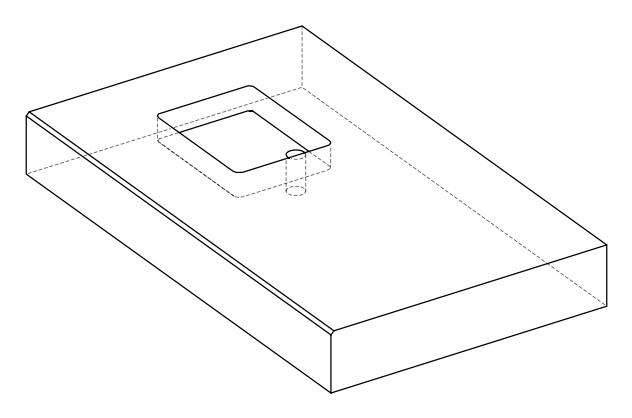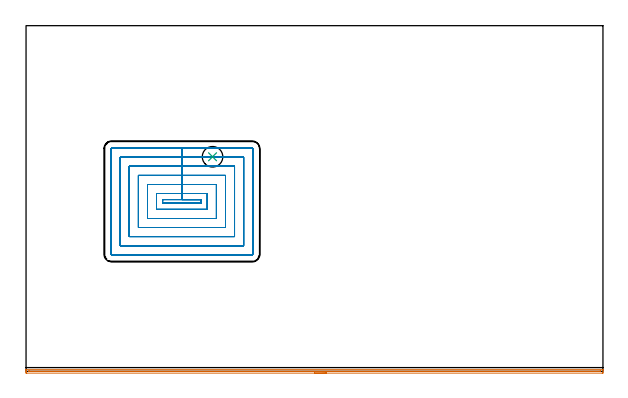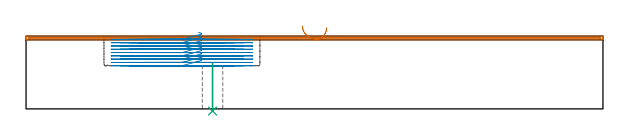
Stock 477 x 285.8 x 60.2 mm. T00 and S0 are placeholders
(PLAN: 3 operations, 2 tool changes, 38.9 min)
(1 AREA_MILL | FG_CHAMFER_SURFACE | UGT0205_001 | 7.77 min | 2292 mm3)
(2 MILL_RECTANGULAR_POCKET | POCKET_RECTANGULAR_STRAIGHT | UGT0201_092 | Follow Part, ap 3, ae 75% | 30.97 min | 315280 mm3)
(3 INDEXABLE_INSERT_DRILL_THROUGH_HOLE_FROM_SOLID | STEP1HOLE | NXT0302_005 | 0.16 min | 8084 mm3)
(TOOL UGT0205_001 | Chamfer Mill 20 x 3 x 45 deg. | D20 FL50 Z2)
(TOOL UGT0201_092 | End mill 12 mm | D12 R1 FL26 Z4)
(TOOL NXT0302_005 | Index. Insert Drill 17mm [880-D1700L20-05] | D17 PA176 FL85 Z2)
(OP 1 AREA_MILL)
G17 G21 G94 G90
T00 M6
G54
G17 G0 G90 X248.5 Y-1.5 S1061 M3
G43 Z70.2 H0
Z67.1
G94 G1 X248.462 Z66.228 F250.
X248.348 Z65.364
X248.159 Z64.512
X247.897 Z63.68
X247.563 Z62.874
X247.16 Z62.1
X246.692 Z61.364
X246.16 Z60.672
X245.571 Z60.029
X244.928 Z59.44
X244.236 Z58.908
X243.5 Z58.44
X242.726 Z58.037
X241.92 Z57.703
X241.088 Z57.441
X240.236 Z57.252
X239.372 Z57.138
X238.5 Z57.1
X0.631
X0.375 Y-1.498
X0.01 Y-1.493 Z57.101
X0. Y-1.251 Z57.344
Y-0.739 Z57.858
Y-0.384 Z58.212
Y0.128 Z58.724
Y0.484 Z59.078
Y1.195 Z59.794
Y1.395 Z59.995
X0.001 Y1.498 Z60.09
X0.003 Y1.555 Z60.146
X0.01 Y1.597 Z60.188
X0.183 Y1.6 Z60.2
X476.817
X476.99 Y1.597 Z60.188
X476.998 Y1.499 Z60.091
X477. Y1.395 Z59.995
Y1.195 Z59.795
Y0.484 Z59.078
Y-0.739 Z57.858
X476.996 Y-1.251 Z57.344
X476.99 Y-1.493 Z57.101
X476.625 Y-1.498 Z57.1
X476.369 Y-1.5
X238.5
Y-0.086 Z58.514
X2.419 Y-0.085 Z58.515
X2.11 Y-0.084 Z58.516
X2.044 Y-0.081 Z58.519
X2.016 Y-0.079 Z58.521
X2.01 Y-0.067 Z58.533
X2.009 Y0.014 Z58.614
X2.03 Y0.179 Z58.779
X2.209 Y0.182 Z58.782
X2.419 Y0.184 Z58.784
X2.726 Y0.185 Z58.785
X3.006 Y0.186 Z58.786
X474.581 Y0.185 Z58.785
X474.89 Y0.184 Z58.784
X474.956 Y0.181 Z58.781
X474.984 Y0.179 Z58.779
X474.99 Y0.167 Z58.767
X474.996 Y0.081 Z58.681
X474.99 Y-0.066 Z58.534
X474.982 Y-0.079 Z58.521
X474.947 Y-0.081 Z58.519
X474.861 Y-0.083 Z58.517
X474.581 Y-0.085 Z58.515
X474.274 Y-0.086 Z58.514
X238.5
X237.628 Z58.552
X236.764 Z58.666
X235.912 Z58.855
X235.08 Z59.117
X234.274 Z59.451
X233.5 Z59.854
X232.764 Z60.323
X232.072 Z60.854
X231.429 Z61.443
X230.84 Z62.086
X230.308 Z62.778
X229.84 Z63.514
X229.437 Z64.288
X229.103 Z65.094
X228.841 Z65.926
X228.652 Z66.778
X228.538 Z67.643
X228.5 Z68.514
G0 Z70.2
M5
M2
(OP 2 MILL_RECTANGULAR_POCKET)
G17 G21 G94 G90
T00 M6
G54
G17 G0 G90 X142.644 Y138.9 S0 M3
G43 Z70.2 H0
Z63.2
G94 G1 X144.9 Z62.596 F250.
Y142. Z61.765
X128.9 Z57.478
X112.9 F500.
Y138.9
X144.9
Y142.
X128.9
Y147.
X107.9
Y133.9
X149.9
Y147.
X128.9
Y154.5
X100.4
Y126.4
X157.4
Y154.5
X128.9
Y162.
X92.9
Y118.9
X164.9
Y162.
X128.9
Y169.5
X85.4
Y111.4
X172.4
Y169.5
X128.9
Y177.
X77.9
Y103.9
X179.9
Y177.
X128.9
Y184.5
X70.9
G3 X70.4 Y184. R0.5
G1 Y96.9
G3 X70.9 Y96.4 R0.5
G1 X186.9
G3 X187.4 Y96.9 R0.5
G1 Y184.
G3 X186.9 Y184.5 R0.5
G1 X128.9
X127.9
G0 X142.644 Y138.9 Z60.478
G1 X144.9 Z59.873 F250.
Y142. Z59.043
X128.9 Z54.755
X112.9 F500.
Y138.9
X144.9
Y142.
X128.9
Y147.
X107.9
Y133.9
X149.9
Y147.
X128.9
Y154.5
X100.4
Y126.4
X157.4
Y154.5
X128.9
Y162.
X92.9
Y118.9
X164.9
Y162.
X128.9
Y169.5
X85.4
Y111.4
X172.4
Y169.5
X128.9
Y177.
X77.9
Y103.9
X179.9
Y177.
X128.9
Y184.5
X70.9
G3 X70.4 Y184. R0.5
G1 Y96.9
G3 X70.9 Y96.4 R0.5
G1 X186.9
G3 X187.4 Y96.9 R0.5
G1 Y184.
G3 X186.9 Y184.5 R0.5
G1 X128.9
X127.9
G0 X142.644 Y138.9 Z57.755
G1 X144.9 Z57.151 F250.
Y142. Z56.32
X128.9 Z52.033
X112.9 F500.
Y138.9
X144.9
Y142.
X128.9
Y147.
X107.9
Y133.9
X149.9
Y147.
X128.9
Y154.5
X100.4
Y126.4
X157.4
Y154.5
X128.9
Y162.
X92.9
Y118.9
X164.9
Y162.
X128.9
Y169.5
X85.4
Y111.4
X172.4
Y169.5
X128.9
Y177.
X77.9
Y103.9
X179.9
Y177.
X128.9
Y184.5
X70.9
G3 X70.4 Y184. R0.5
G1 Y96.9
G3 X70.9 Y96.4 R0.5
G1 X186.9
G3 X187.4 Y96.9 R0.5
G1 Y184.
G3 X186.9 Y184.5 R0.5
G1 X128.9
X127.9
G0 X142.644 Y138.9 Z55.033
G1 X144.9 Z54.429 F250.
Y142. Z53.598
X128.9 Z49.311
X112.9 F500.
Y138.9
X144.9
Y142.
X128.9
Y147.
X107.9
Y133.9
X149.9
Y147.
X128.9
Y154.5
X100.4
Y126.4
X157.4
Y154.5
X128.9
Y162.
X92.9
Y118.9
X164.9
Y162.
X128.9
Y169.5
X85.4
Y111.4
X172.4
Y169.5
X128.9
Y177.
X77.9
Y103.9
X179.9
Y177.
X128.9
Y184.5
X70.9
G3 X70.4 Y184. R0.5
G1 Y96.9
G3 X70.9 Y96.4 R0.5
G1 X186.9
G3 X187.4 Y96.9 R0.5
G1 Y184.
G3 X186.9 Y184.5 R0.5
G1 X128.9
X127.9
G0 X142.644 Y138.9 Z52.311
G1 X144.9 Z51.707 F250.
Y142. Z50.876
X128.9 Z46.589
X112.9 F500.
Y138.9
X144.9
Y142.
X128.9
Y147.
X107.9
Y133.9
X149.9
Y147.
X128.9
Y154.5
X100.4
Y126.4
X157.4
Y154.5
X128.9
Y162.
X92.9
Y118.9
X164.9
Y162.
X128.9
Y169.5
X85.4
Y111.4
X172.4
Y169.5
X128.9
Y177.
X77.9
Y103.9
X179.9
Y177.
X128.9
Y184.5
X70.9
G3 X70.4 Y184. R0.5
G1 Y96.9
G3 X70.9 Y96.4 R0.5
G1 X186.9
G3 X187.4 Y96.9 R0.5
G1 Y184.
G3 X186.9 Y184.5 R0.5
G1 X128.9
X127.9
G0 X142.644 Y138.9 Z49.589
G1 X144.9 Z48.984 F250.
Y142. Z48.154
X128.9 Z43.867
X112.9 F500.
Y138.9
X144.9
Y142.
X128.9
Y147.
X107.9
Y133.9
X149.9
Y147.
X128.9
Y154.5
X100.4
Y126.4
X157.4
Y154.5
X128.9
Y162.
X92.9
Y118.9
X164.9
Y162.
X128.9
Y169.5
X85.4
Y111.4
X172.4
Y169.5
X128.9
Y177.
X77.9
Y103.9
X179.9
Y177.
X128.9
Y184.5
X70.9
G3 X70.4 Y184. R0.5
G1 Y96.9
G3 X70.9 Y96.4 R0.5
G1 X186.9
G3 X187.4 Y96.9 R0.5
G1 Y184.
G3 X186.9 Y184.5 R0.5
G1 X128.9
X127.9
G0 X142.644 Y138.9 Z46.867
G1 X144.9 Z46.262 F250.
Y142. Z45.432
X128.9 Z41.144
X112.9 F500.
Y138.9
X144.9
Y142.
X128.9
Y147.
X107.9
Y133.9
X149.9
Y147.
X128.9
Y154.5
X100.4
Y126.4
X157.4
Y154.5
X128.9
Y162.
X92.9
Y118.9
X164.9
Y162.
X128.9
Y169.5
X85.4
Y111.4
X172.4
Y169.5
X128.9
Y177.
X77.9
Y103.9
X179.9
Y177.
X128.9
Y184.5
X70.9
G3 X70.4 Y184. R0.5
G1 Y96.9
G3 X70.9 Y96.4 R0.5
G1 X186.9
G3 X187.4 Y96.9 R0.5
G1 Y184.
G3 X186.9 Y184.5 R0.5
G1 X128.9
X127.9
G0 X142.644 Y138.9 Z44.144
G1 X144.9 Z43.54 F250.
Y142. Z42.709
X128.9 Z38.422
X112.9 F500.
Y138.9
X144.9
Y142.
X128.9
Y147.
X107.9
Y133.9
X149.9
Y147.
X128.9
Y154.5
X100.4
Y126.4
X157.4
Y154.5
X128.9
Y162.
X92.9
Y118.9
X164.9
Y162.
X128.9
Y169.5
X85.4
Y111.4
X172.4
Y169.5
X128.9
Y177.
X77.9
Y103.9
X179.9
Y177.
X128.9
Y184.5
X70.9
G3 X70.4 Y184. R0.5
G1 Y96.9
G3 X70.9 Y96.4 R0.5
G1 X186.9
G3 X187.4 Y96.9 R0.5
G1 Y184.
G3 X186.9 Y184.5 R0.5
G1 X128.9
X127.9
G0 X142.644 Y138.9 Z41.422
G1 X144.9 Z40.818 F250.
Y142. Z39.987
X128.9 Z35.7
X112.9 F500.
Y138.9
X144.9
Y142.
X128.9
Y147.
X107.9
Y133.9
X149.9
Y147.
X128.9
Y154.5
X100.4
Y126.4
X157.4
Y154.5
X128.9
Y162.
X92.9
Y118.9
X164.9
Y162.
X128.9
Y169.5
X85.4
Y111.4
X172.4
Y169.5
X128.9
Y177.
X77.9
Y103.9
X179.9
Y177.
X128.9
Y184.5
X70.9
G3 X70.4 Y184. R0.5
G1 Y96.9
G3 X70.9 Y96.4 R0.5
G1 X186.9
G3 X187.4 Y96.9 R0.5
G1 Y184.
G3 X186.9 Y184.5 R0.5
G1 X128.9
X127.9
G0 Z70.2
M5
M2
(OP 3 INDEXABLE_INSERT_DRILL_THROUGH_HOLE_FROM_SOLID)
G17 G21 G94 G90
T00 M6
G54
G17 G0 G90 X154.2 Y177.4 S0 M3
G43 Z70.2 H1
G94 G81 G98 Z-1.797 F250. R37.7
G80
M5
M2
